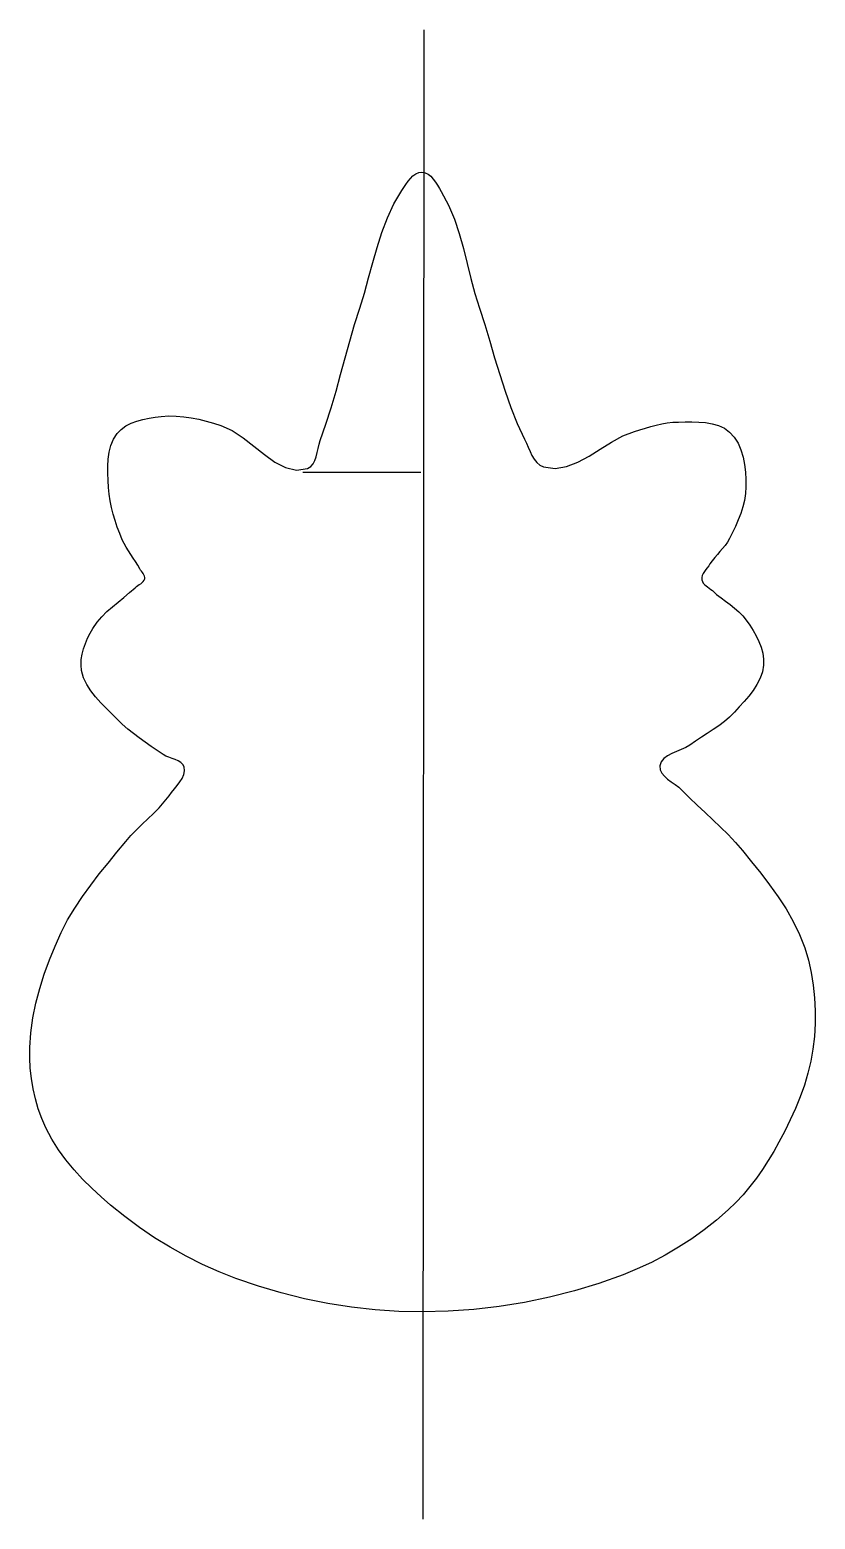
# Model space of a CAD drawing. Extents: x 0 to 390, y -103 to 637.
import ezdxf

# ---------------------------------------------------------------- set-up
doc = ezdxf.new("R2010")
doc.units = 0
doc.layers.add('Calque_1', color=7, linetype='CONTINUOUS')

msp = doc.modelspace()

# ---------------------------------------------------------------- linework, layer by layer
at = {"layer": 'Calque_1', "color": 1}
for points in [[(195.668718, 636.520999), (195.212418, -102.905395)], [(135.611071, 416.905004), (194.184578, 416.904994)]]:
    msp.add_lwpolyline(points, dxfattribs=at)
at = {"layer": 'Calque_1', "color": 7}
msp.add_lwpolyline([(102.372511, 16.598957), (93.975939, 19.914077), (85.714295, 23.613317), (77.608129, 27.681137), (69.677997, 32.102008), (61.94445, 36.860388), (54.428044, 41.940738), (47.149329, 47.327538), (40.12886, 53.005238), (35.389071, 57.126708), (30.754741, 61.425008), (26.277053, 65.907938), (22.00719, 70.583308), (17.996337, 75.458928), (14.295676, 80.542608), (10.956391, 85.842149), (8.029665, 91.365369), (5.985633, 96.030669), (4.245983, 100.843819), (2.808097, 105.776219), (1.669358, 110.799289), (0.827147, 115.884429), (0.278848, 121.003029), (0.021843, 126.126509), (0.053513, 131.226269), (0.573448, 138.624459), (1.592296, 145.98851), (3.065178, 153.30032), (4.947216, 160.54182), (7.193532, 167.69488), (9.759247, 174.74143), (12.599482, 181.66336), (15.669361, 188.44259), (18.83121, 194.58762), (22.357603, 200.530121), (26.186718, 206.299781), (30.256738, 211.926311), (34.505838, 217.439411), (38.872199, 222.868781), (43.294001, 228.244121), (47.709424, 233.595141), (50.279331, 236.530811), (52.997986, 239.339171), (55.807001, 242.069391), (58.64799, 244.770661), (61.462568, 247.492141), (64.192347, 250.283021), (66.778942, 253.192471), (69.163966, 256.269672), (70.436819, 257.924372), (71.843989, 259.614402), (73.269298, 261.340372), (74.596571, 263.102912), (75.709632, 264.902642), (76.492303, 266.740202), (76.828409, 268.616202), (76.601773, 270.531272), (75.981198, 271.812232), (74.995291, 272.807652), (73.731037, 273.587622), (72.275423, 274.222242), (70.715433, 274.781592), (69.138055, 275.335772), (67.630273, 275.954852), (66.279073, 276.708952), (63.287127, 278.732292), (60.29092, 280.763522), (57.311181, 282.823062), (54.368639, 284.931362), (51.484021, 287.108862), (48.678058, 289.375992), (45.971478, 291.753212), (43.38501, 294.260942), (40.701808, 296.945332), (37.946963, 299.667572), (35.224711, 302.456742), (32.639293, 305.341952), (30.294946, 308.352292), (28.29591, 311.516863), (26.746421, 314.864743), (25.750721, 318.425033), (25.462149, 321.109733), (25.555339, 323.819593), (25.981108, 326.532453), (26.69027, 329.226153), (27.633642, 331.878533), (28.762041, 334.467433), (30.026279, 336.970673), (31.377174, 339.366113), (33.404137, 342.356303), (35.741491, 345.101903), (38.318519, 347.658393), (41.064502, 350.081283), (43.908725, 352.426063), (46.780469, 354.748223), (49.609017, 357.103243), (52.323652, 359.546633), (52.963427, 360.080493), (53.674494, 360.574793), (54.414605, 361.052713), (55.141513, 361.537433), (55.812969, 362.052123), (56.386726, 362.619963), (56.820535, 363.264133), (57.072149, 364.007813), (57.098539, 364.662303), (56.958602, 365.295413), (56.689191, 365.911293), (56.327158, 366.514063), (55.909352, 367.107893), (55.472626, 367.696914), (55.053828, 368.285254), (54.689811, 368.877074), (53.62805, 370.709814), (52.491283, 372.502184), (51.312365, 374.271434), (50.124155, 376.034804), (48.959509, 377.809554), (47.851285, 379.612914), (46.83234, 381.462154), (45.935531, 383.374504), (44.658594, 386.491564), (43.458772, 389.654944), (42.357922, 392.860094), (41.3779, 396.102454), (40.540564, 399.377454), (39.86777, 402.680544), (39.381376, 406.007174), (39.103238, 409.352774), (38.925523, 412.794314), (38.783397, 416.330764), (38.760287, 419.899494), (38.939619, 423.437904), (39.404821, 426.883375), (40.239318, 430.173295), (41.526537, 433.245065), (43.349904, 436.036055), (45.384416, 438.120595), (47.753599, 439.825335), (50.390781, 441.195065), (53.229287, 442.274545), (56.202443, 443.108575), (59.243576, 443.741905), (62.286011, 444.219345), (65.263075, 444.585645), (68.995881, 444.833815), (72.741361, 444.774115), (76.489057, 444.445105), (80.228512, 443.885235), (83.949266, 443.132985), (87.640866, 442.226835), (91.292849, 441.205285), (94.89476, 440.106795), (100.518699, 437.587275), (105.959314, 433.984145), (111.274601, 429.818195), (116.52256, 425.610225), (121.761188, 421.881034), (127.048484, 419.151434), (132.442446, 417.942224), (138.001071, 418.774204), (139.565367, 419.664404), (140.738987, 420.990164), (141.605318, 422.653774), (142.247741, 424.557495), (142.749642, 426.603595), (143.194406, 428.694345), (143.665417, 430.732005), (144.24606, 432.618865), (147.091468, 440.707205), (149.681484, 448.880405), (152.087782, 457.114885), (154.382036, 465.387075), (156.635921, 473.673405), (158.921109, 481.950306), (161.309276, 490.194206), (163.872096, 498.381536), (166.150929, 505.821421), (168.248311, 513.365143), (170.302768, 520.940226), (172.452821, 528.474194), (174.837001, 535.894574), (177.593841, 543.128889), (180.861841, 550.104664), (184.779551, 556.749422), (185.738211, 558.222915), (186.753691, 559.773286), (187.838451, 561.314586), (189.004941, 562.760864), (190.265641, 564.02617), (191.633001, 565.024554), (193.119481, 565.670064), (194.737541, 565.876752), (196.356911, 565.587333), (197.819491, 564.860543), (199.143562, 563.7833), (200.347372, 562.44252), (201.449212, 560.925119), (202.467352, 559.318012), (203.420052, 557.708117), (204.325592, 556.182349), (207.907872, 549.515476), (210.832012, 542.546224), (213.253282, 535.345496), (215.326922, 527.984194), (217.208212, 520.533219), (219.052402, 513.063474), (221.014762, 505.645859), (223.250542, 498.351276), (225.891442, 490.150806), (228.391772, 481.888676), (230.845812, 473.605255), (233.347792, 465.340935), (235.992002, 457.136095), (238.872682, 449.031105), (242.084102, 441.066355), (245.720532, 433.282225), (246.627022, 431.338325), (247.505472, 429.280545), (248.408992, 427.198735), (249.390702, 425.182775), (250.503722, 423.322514), (251.801172, 421.707814), (253.336162, 420.428534), (255.161823, 419.574524), (260.899113, 418.776924), (266.552903, 419.666244), (272.151553, 421.826694), (277.723463, 424.842505), (283.296983, 428.297895), (288.900493, 431.777085), (294.562373, 434.864305), (300.310983, 437.143765), (302.983843, 437.952555), (305.669603, 438.760745), (308.368833, 439.536265), (311.082104, 440.247045), (313.809974, 440.861025), (316.553024, 441.346145), (319.311824, 441.670315), (322.086934, 441.801495), (325.391124, 441.846895), (328.792634, 441.870895), (332.224024, 441.788895), (335.617894, 441.516285), (338.906814, 440.968505), (342.023384, 440.060955), (344.900194, 438.709025), (347.469804, 436.828135), (349.835724, 434.218085), (351.709394, 431.218335), (353.143924, 427.910305), (354.192444, 424.375375), (354.908084, 420.694934), (355.343964, 416.950394), (355.553224, 413.223134), (355.589024, 409.594554), (355.383464, 406.235194), (354.858534, 402.905564), (354.057004, 399.611674), (353.021654, 396.359564), (351.795274, 393.155234), (350.420644, 390.004714), (348.940544, 386.914024), (347.397754, 383.889164), (346.399514, 382.188344), (345.262344, 380.577364), (344.026494, 379.029764), (342.732214, 377.519104), (341.419764, 376.018924), (340.129364, 374.502794), (338.901294, 372.944264), (337.775784, 371.316874), (337.131874, 370.387924), (336.417584, 369.456924), (335.687684, 368.517904), (334.996904, 367.564874), (334.400014, 366.591863), (333.951764, 365.592893), (333.706904, 364.561983), (333.720204, 363.493153), (333.976684, 362.616433), (334.440114, 361.839653), (335.064334, 361.141343), (335.803184, 360.500083), (336.610494, 359.894413), (337.440114, 359.302883), (338.245864, 358.704073), (338.981594, 358.076513), (341.077794, 356.230163), (343.284234, 354.489383), (345.546474, 352.803723), (347.810104, 351.122753), (350.020694, 349.396023), (352.123824, 347.573093), (354.065064, 345.603523), (355.789994, 343.436883), (357.502234, 340.930153), (359.165594, 338.314243), (360.713464, 335.603523), (362.079204, 332.812403), (363.196174, 329.955283), (363.997754, 327.046553), (364.417304, 324.100603), (364.388204, 321.131843), (363.780924, 317.787643), (362.652274, 314.582973), (361.092314, 311.508553), (359.191144, 308.555112), (357.038824, 305.713372), (354.725444, 302.974072), (352.341074, 300.327922), (349.975804, 297.765652), (347.538044, 295.341702), (344.924934, 293.112652), (342.175564, 291.035422), (339.328994, 289.066942), (336.424334, 287.164162), (333.500634, 285.283992), (330.596984, 283.383382), (327.752464, 281.419242), (325.736544, 280.210242), (323.464224, 279.158682), (321.087024, 278.173372), (318.756464, 277.163142), (316.624044, 276.036792), (314.841294, 274.703132), (313.559704, 273.070992), (312.930804, 271.049162), (313.072724, 269.154512), (313.852884, 267.462592), (315.126134, 265.928612), (316.747344, 264.507812), (318.571404, 263.155392), (320.453154, 261.826582), (322.247494, 260.476602), (323.809264, 259.060662), (327.548114, 255.280282), (331.393004, 251.598391), (335.294644, 247.969941), (339.203784, 244.349881), (343.071144, 240.693171), (346.847454, 236.954741), (350.483444, 233.089551), (353.929844, 229.052551), (358.452714, 223.446971), (362.964874, 217.774451), (367.377784, 212.006781), (371.602885, 206.115761), (375.551655, 200.073191), (379.135515, 193.85088), (382.265945, 187.42061), (384.854395, 180.7542), (386.660105, 174.70637), (388.065055, 168.52712), (389.083745, 162.2489), (389.730665, 155.90419), (390.020315, 149.52544), (389.967215, 143.14512), (389.585785, 136.795689), (388.890565, 130.509619), (387.852945, 124.448599), (386.423045, 118.458489), (384.644005, 112.544289), (382.558975, 106.710969), (380.211095, 100.963499), (377.643495, 95.306849), (374.899325, 89.746019), (372.021725, 84.285968), (369.445705, 79.689838), (366.720074, 75.159278), (363.837374, 70.717238), (360.790164, 66.386648), (357.570964, 62.190478), (354.172334, 58.151668), (350.586814, 54.293168), (346.806944, 50.637928), (341.010424, 45.590958), (334.961384, 40.810138), (328.681684, 36.307428), (322.193184, 32.094778), (315.517744, 28.184137), (308.677233, 24.587467), (301.693513, 21.316717), (294.588443, 18.383837), (282.659383, 14.113667), (270.504653, 10.405077), (258.164183, 7.259047), (245.677932, 4.676527), (233.085822, 2.658507), (220.427802, 1.205927), (207.743802, 0.319777), (195.073771, 0.001007), (183.285751, 0.244067), (171.487817, 1.031057), (159.713556, 2.351687), (147.996545, 4.195657), (136.370366, 6.552667), (124.868601, 9.412427), (113.52483, 12.764637)], close=True, dxfattribs=at)

doc.saveas('drawing.dxf')
